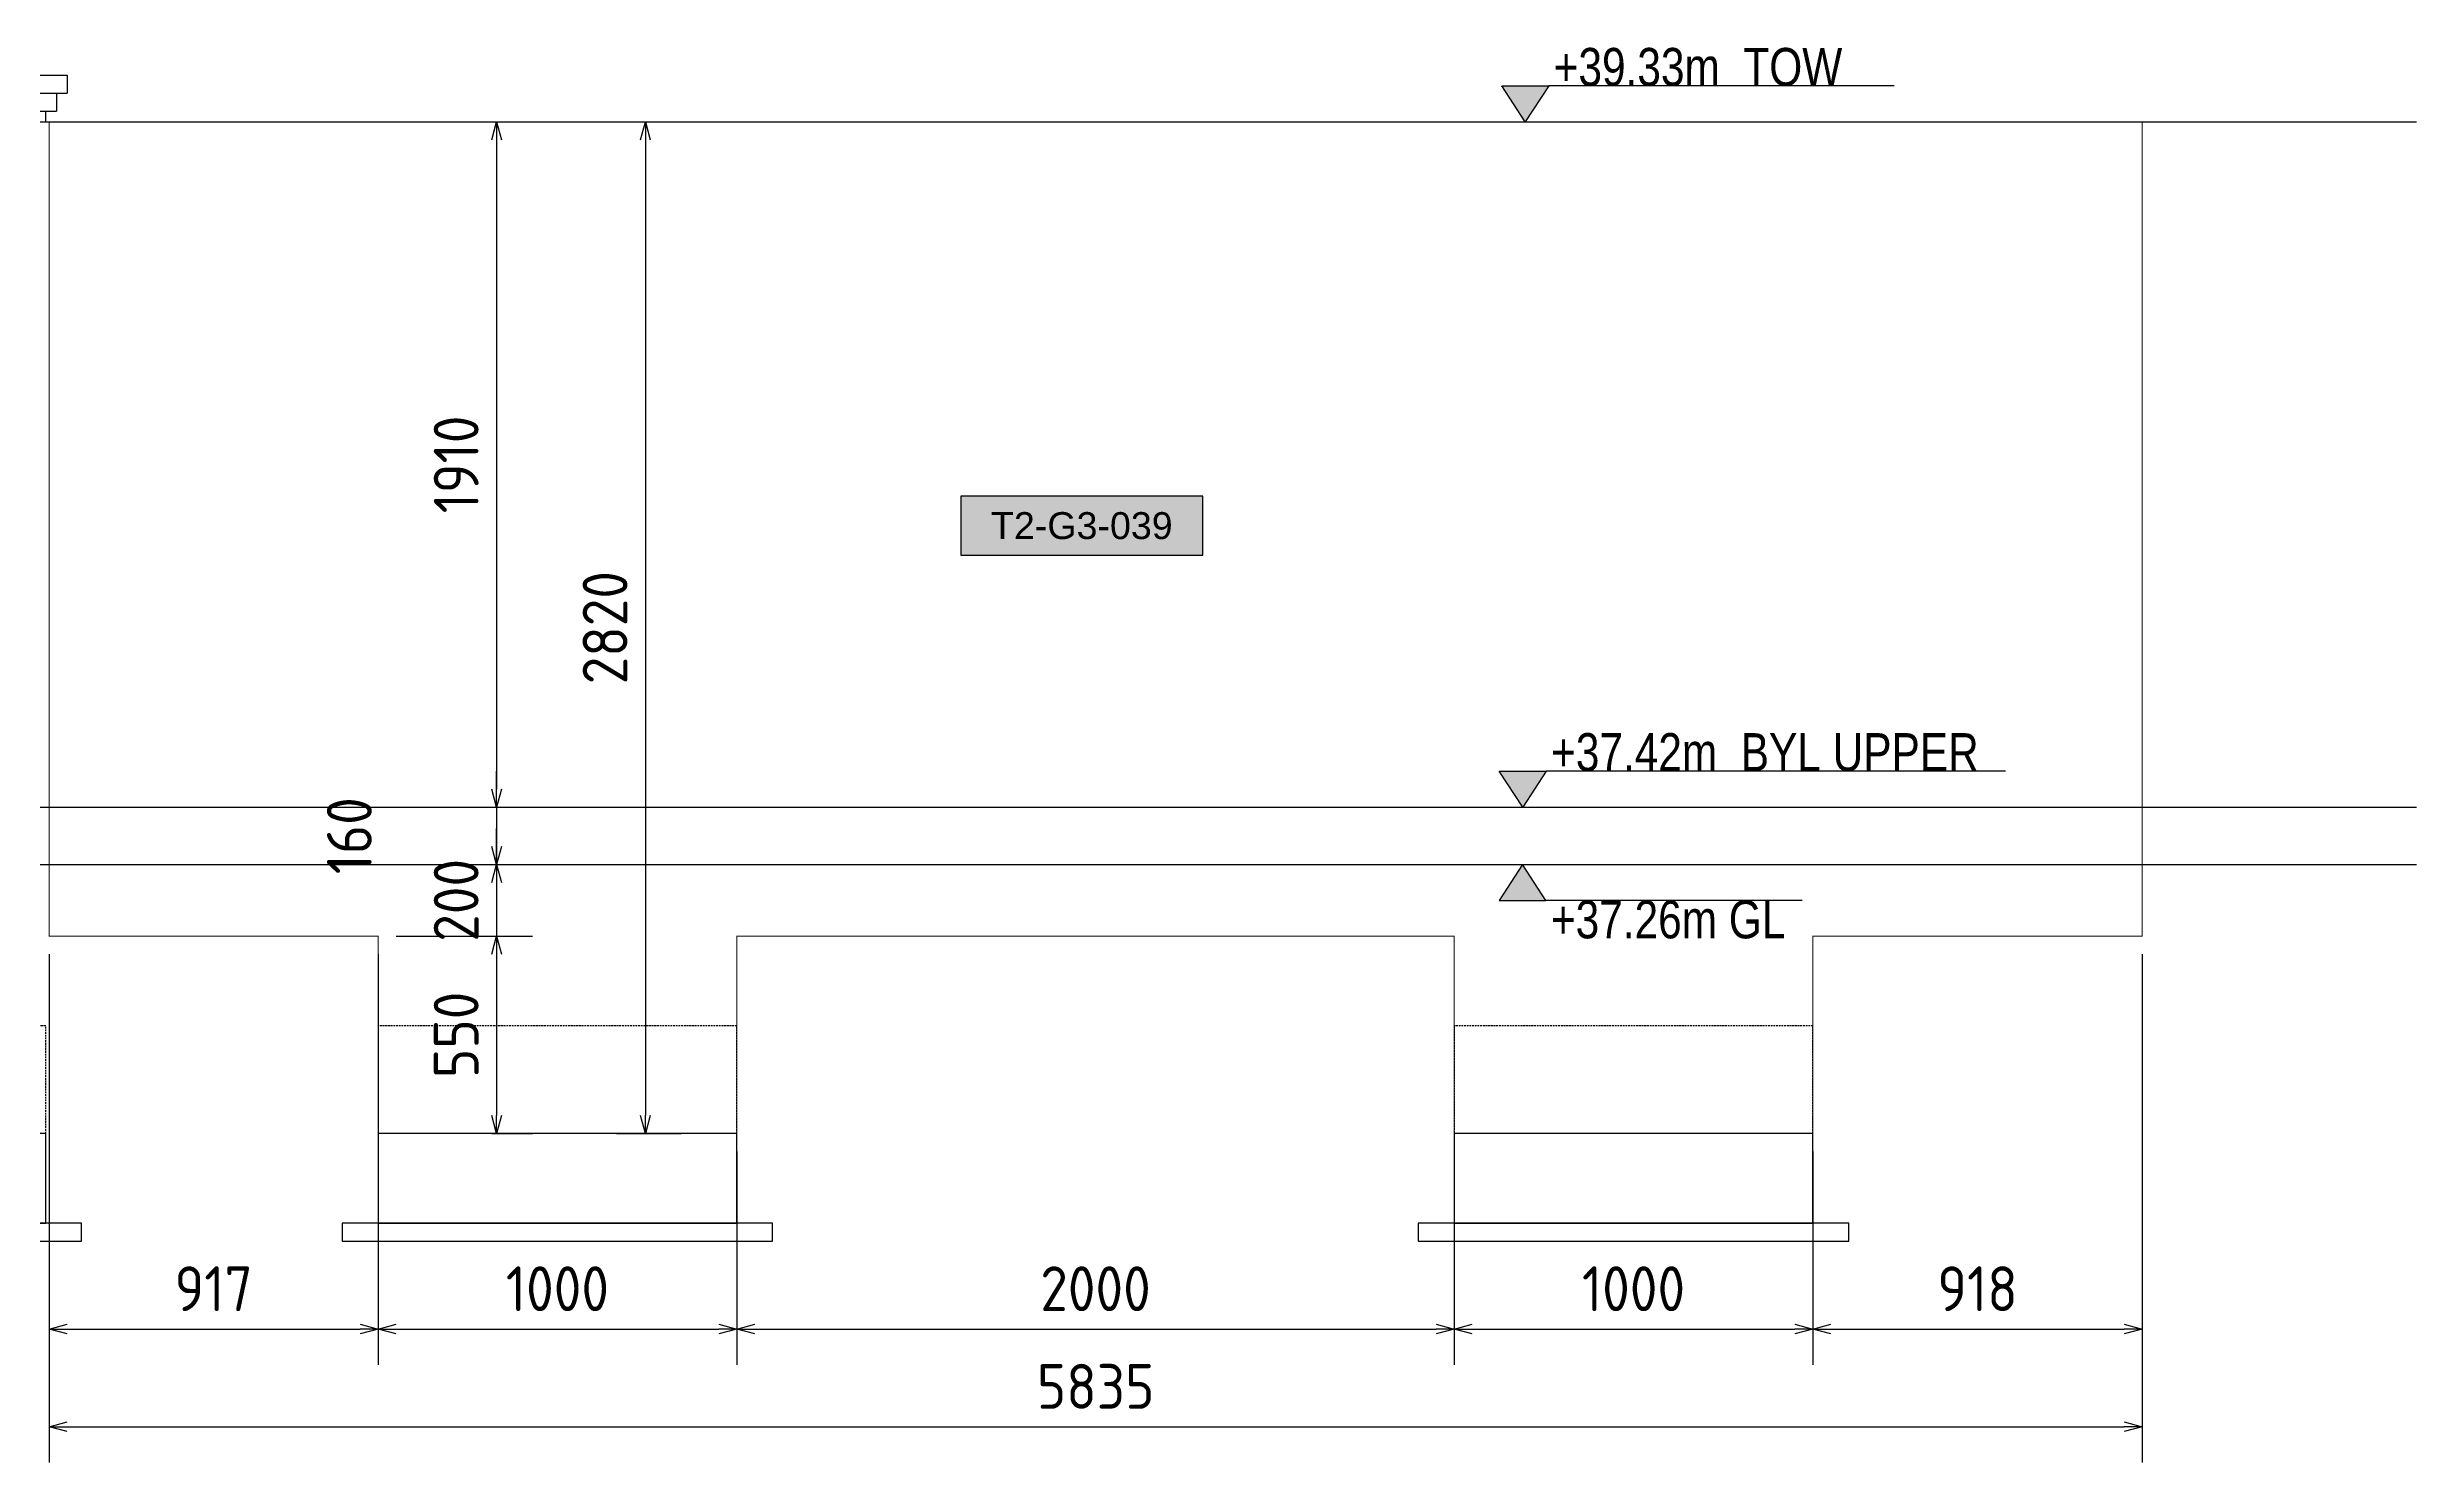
# Model space of a CAD drawing. Header units: centimetres. Extents: x -6122352 to 7132207, y -1694241 to 1947892.
# Drawn here: x 3289842 to 3296447, y 147923 to 151868 of the extents above; entities that cross this region are included whole.
import ezdxf
from ezdxf.enums import TextEntityAlignment as Align

# ---------------------------------------------------------------- set-up
doc = ezdxf.new("R2010")
doc.units = ezdxf.units.CM
doc.header["$MEASUREMENT"] = 0
doc.header["$PDMODE"] = 66
doc.header["$PDSIZE"] = 100
for name, pattern in [('23585-XR-AR-END-SETTING OUT PLAN$0$HIDDEN', [0.375, 0.25, -0.125]), ('DASHED2', [0.375, 0.25, -0.125]), ('DXK_LINE_DOT2', [3.9198, 1.9599, -1.9599])]:
    doc.linetypes.add(name, pattern=pattern)
for name, color, linetype in [('@MI-TYPE-01', 30, 'Continuous'), ('@MI-TYPE-02', 6, 'Continuous'), ('JML-Dimension', 1, 'Continuous'), ('PANEL-TAGS', 7, 'Continuous'), ('SECTION', 130, 'Continuous')]:
    doc.layers.add(name, color=color, linetype=linetype)
doc.styles.add('PANELTAG_STYLE', font='arial.ttf')
doc.styles.add('Schueco-BEMSTIL', font='isocpeur.ttf', dxfattribs={"width": 0.9})
doc.styles.add('txt-Pisa-std', font='arial.ttf', dxfattribs={"width": 0.8})
doc.dimstyles.new('MI- JWC-TXT-2.5 MM', dxfattribs={"dimscale": 1.5, "dimtxt": 2.5, "dimasz": 1, "dimexe": 2, "dimexo": 1, "dimgap": 1, "dimtad": 1, "dimdec": 0, "dimdsep": 46, "dimtxsty": 'Schueco-BEMSTIL', "dimblk": 'OPEN30', "dimcen": 0, "dimdle": 2, "dimclrd": 140, "dimclre": 8, "dimclrt": 40, "dimadec": 0, "dimazin": 2, "dimtfac": 1, "dimtdec": 0, "dimtix": 1, "dimtmove": 2, "dimatfit": 3, "dimldrblk": 'OPEN', "dimfxl": 2, "dimlwd": -1, "dimlwe": -1, "dimarcsym": 0})

# ---------------------------------------------------------------- blocks, each defined once
blk = doc.blocks.new('T1-FOOTING ELEVATION')
at = {"color": 9}
blk.add_lwpolyline([(-600, -250), (600, -250), (600, -300), (-600, -300)], close=True, dxfattribs=at)
at = {"layer": '@MI-TYPE-01', "color": 114, "linetype": '23585-XR-AR-END-SETTING OUT PLAN$0$HIDDEN', "ltscale": 20, "true_color": 0x139b48}
blk.add_lwpolyline([(-500, 0), (-500, 300), (500, 300), (500, 0)], dxfattribs=at)
at = {"layer": '@MI-TYPE-01', "color": 114, "true_color": 0x139b48}
blk.add_lwpolyline([(-500, 0), (500, 0), (500, -250), (-500, -250)], close=True, dxfattribs=at)
blk = doc.blocks.new('COPING')
at = {"color": 144, "linetype": 'Continuous', "true_color": 0x1571b2}
for p, q in [((-40577.1, 19537.3), (-40057.1, 19537.3)), ((-40577.1, 19537.3), (-40577.1, 19487.3)), ((-40577.1, 19487.3), (-40057.1, 19487.3)), ((-40547.1, 19487.3), (-40547.1, 19437.3)), ((-40087.1, 19487.3), (-40087.1, 19437.3)), ((-40057.1, 19537.3), (-40057.1, 19487.3)), ((-40547.1, 19437.3), (-40087.1, 19437.3)), ((-40517.1, 19437.3), (-40517.1, 19407.3)), ((-40117.1, 19437.3), (-40117.1, 19407.3)), ((-40517.1, 19407.3), (-40117.1, 19407.3))]:
    blk.add_line(p, q, dxfattribs=at)
at = {"color": 144, "linetype": 'DXK_LINE_DOT2', "true_color": 0x1571b2}
for p, q in [((-40432.1, 19437.3), (-40432.1, 19537.3)), ((-40403.1, 19437.9), (-40402.1, 19487)), ((-40402.1, 19487.3), (-40402.1, 19537.3)), ((-40232.1, 19487.3), (-40232.1, 19537.3)), ((-40232.1, 19437.6), (-40231.1, 19486.8)), ((-40203.1, 19487.3), (-40202.1, 19537.3)), ((-40203.1, 19438.4), (-40203.1, 19486.5)), ((-40432.1, 19407.3), (-40432.1, 19437.3)), ((-40402.1, 19407.3), (-40402.1, 19437.3)), ((-40232.1, 19407.3), (-40232.1, 19437.3)), ((-40202.1, 19407.3), (-40203.1, 19437.3))]:
    blk.add_line(p, q, dxfattribs=at)
blk = doc.blocks.new('_Open30')
at = {"color": 0, "linetype": 'ByBlock', "lineweight": -2}
for p, q in [((-1, 0.27), (0, 0)), ((0, 0), (-1, -0.27)), ((0, 0), (-1, 0))]:
    blk.add_line(p, q, dxfattribs=at)
blk = doc.blocks.new('*D5230')
at = {"layer": '@MI-TYPE-01', "color": 8, "transparency": 16777216}
for p, q in [((3289847.2, 149339.9), (3289847.2, 148194.7)), ((3290764.2, 149339.9), (3290764.2, 148194.7))]:
    blk.add_line(p, q, dxfattribs=at)
at = {"layer": '@MI-TYPE-01', "color": 140, "transparency": 16777216}
blk.add_line((3289897.2, 148294.7), (3290714.2, 148294.7), dxfattribs=at)
at = {"layer": 'Defpoints', "color": 0, "transparency": 16777216}
for p in [(3289847.2, 149389.9), (3290764.2, 149389.9), (3290764.2, 148294.7)]:
    blk.add_point(p, dxfattribs=at)
at = {"layer": '@MI-TYPE-01', "color": 140, "transparency": 16777216, "xscale": 50, "yscale": 50, "zscale": 50, "rotation": 180}
blk.add_blockref('_Open30', (3289847.2, 148294.7), dxfattribs=at)
at = {"layer": '@MI-TYPE-01', "color": 140, "transparency": 16777216, "xscale": 50, "yscale": 50, "zscale": 50}
blk.add_blockref('_Open30', (3290764.2, 148294.7), dxfattribs=at)
at = {"layer": '@MI-TYPE-01', "color": 40, "transparency": 16777216, "insert": (3290305.7, 148407.2), "char_height": 125, "attachment_point": 5, "style": 'Schueco-BEMSTIL'}
blk.add_mtext('917', dxfattribs=at)
blk = doc.blocks.new('_Open')
at = {"color": 0, "linetype": 'ByBlock', "lineweight": -2}
for p, q in [((-1, 0.2), (0, 0)), ((-1, -0.2), (0, 0)), ((0, 0), (-1, 0))]:
    blk.add_line(p, q, dxfattribs=at)
blk = doc.blocks.new('*D5231')
at = {"layer": '@MI-TYPE-01', "color": 8, "transparency": 16777216}
for p, q in [((3290764.2, 149339.9), (3290764.2, 148194.7)), ((3291764.2, 148789.9), (3291764.2, 148194.7))]:
    blk.add_line(p, q, dxfattribs=at)
at = {"layer": '@MI-TYPE-01', "color": 140, "transparency": 16777216}
blk.add_line((3290814.2, 148294.7), (3291714.2, 148294.7), dxfattribs=at)
at = {"layer": 'Defpoints', "color": 0, "transparency": 16777216}
for p in [(3290764.2, 149389.9), (3291764.2, 148839.9), (3291764.2, 148294.7)]:
    blk.add_point(p, dxfattribs=at)
at = {"layer": '@MI-TYPE-01', "color": 140, "transparency": 16777216, "xscale": 50, "yscale": 50, "zscale": 50, "rotation": 180}
blk.add_blockref('_Open30', (3290764.2, 148294.7), dxfattribs=at)
at = {"layer": '@MI-TYPE-01', "color": 140, "transparency": 16777216, "xscale": 50, "yscale": 50, "zscale": 50}
blk.add_blockref('_Open30', (3291764.2, 148294.7), dxfattribs=at)
at = {"layer": '@MI-TYPE-01', "color": 40, "transparency": 16777216, "insert": (3291264.2, 148407.2), "char_height": 125, "attachment_point": 5, "style": 'Schueco-BEMSTIL'}
blk.add_mtext('1000', dxfattribs=at)
blk = doc.blocks.new('*D5232')
at = {"layer": '@MI-TYPE-01', "color": 8, "transparency": 16777216}
for p, q in [((3291764.2, 148789.9), (3291764.2, 148194.7)), ((3293764.2, 148789.9), (3293764.2, 148194.7))]:
    blk.add_line(p, q, dxfattribs=at)
at = {"layer": '@MI-TYPE-01', "color": 140, "transparency": 16777216}
blk.add_line((3291814.2, 148294.7), (3293714.2, 148294.7), dxfattribs=at)
at = {"layer": 'Defpoints', "color": 0, "transparency": 16777216}
for p in [(3291764.2, 148839.9), (3293764.2, 148839.9), (3293764.2, 148294.7)]:
    blk.add_point(p, dxfattribs=at)
at = {"layer": '@MI-TYPE-01', "color": 140, "transparency": 16777216, "xscale": 50, "yscale": 50, "zscale": 50, "rotation": 180}
blk.add_blockref('_Open30', (3291764.2, 148294.7), dxfattribs=at)
at = {"layer": '@MI-TYPE-01', "color": 140, "transparency": 16777216, "xscale": 50, "yscale": 50, "zscale": 50}
blk.add_blockref('_Open30', (3293764.2, 148294.7), dxfattribs=at)
at = {"layer": '@MI-TYPE-01', "color": 40, "transparency": 16777216, "insert": (3292764.2, 148407.2), "char_height": 125, "attachment_point": 5, "style": 'Schueco-BEMSTIL'}
blk.add_mtext('2000', dxfattribs=at)
blk = doc.blocks.new('*D5233')
at = {"layer": '@MI-TYPE-01', "color": 8, "transparency": 16777216}
for p, q in [((3293764.2, 148789.9), (3293764.2, 148194.7)), ((3294764.2, 148789.9), (3294764.2, 148194.7))]:
    blk.add_line(p, q, dxfattribs=at)
at = {"layer": '@MI-TYPE-01', "color": 140, "transparency": 16777216}
blk.add_line((3293814.2, 148294.7), (3294714.2, 148294.7), dxfattribs=at)
at = {"layer": 'Defpoints', "color": 0, "transparency": 16777216}
for p in [(3293764.2, 148839.9), (3294764.2, 148839.9), (3294764.2, 148294.7)]:
    blk.add_point(p, dxfattribs=at)
at = {"layer": '@MI-TYPE-01', "color": 140, "transparency": 16777216, "xscale": 50, "yscale": 50, "zscale": 50, "rotation": 180}
blk.add_blockref('_Open30', (3293764.2, 148294.7), dxfattribs=at)
at = {"layer": '@MI-TYPE-01', "color": 140, "transparency": 16777216, "xscale": 50, "yscale": 50, "zscale": 50}
blk.add_blockref('_Open30', (3294764.2, 148294.7), dxfattribs=at)
at = {"layer": '@MI-TYPE-01', "color": 40, "transparency": 16777216, "insert": (3294264.2, 148407.2), "char_height": 125, "attachment_point": 5, "style": 'Schueco-BEMSTIL'}
blk.add_mtext('1000', dxfattribs=at)
blk = doc.blocks.new('*D5234')
at = {"layer": '@MI-TYPE-01', "color": 8, "transparency": 16777216}
for p, q in [((3295682.2, 149339.9), (3295682.2, 148194.7)), ((3294764.2, 148789.9), (3294764.2, 148194.7))]:
    blk.add_line(p, q, dxfattribs=at)
at = {"layer": '@MI-TYPE-01', "color": 140, "transparency": 16777216}
blk.add_line((3294814.2, 148294.7), (3295632.2, 148294.7), dxfattribs=at)
at = {"layer": 'Defpoints', "color": 0, "transparency": 16777216}
for p in [(3295682.2, 149389.9), (3294764.2, 148839.9), (3295682.2, 148294.7)]:
    blk.add_point(p, dxfattribs=at)
at = {"layer": '@MI-TYPE-01', "color": 140, "transparency": 16777216, "xscale": 50, "yscale": 50, "zscale": 50, "rotation": 180}
blk.add_blockref('_Open30', (3294764.2, 148294.7), dxfattribs=at)
at = {"layer": '@MI-TYPE-01', "color": 140, "transparency": 16777216, "xscale": 50, "yscale": 50, "zscale": 50}
blk.add_blockref('_Open30', (3295682.2, 148294.7), dxfattribs=at)
at = {"layer": '@MI-TYPE-01', "color": 40, "transparency": 16777216, "insert": (3295223.2, 148407.2), "char_height": 125, "attachment_point": 5, "style": 'Schueco-BEMSTIL'}
blk.add_mtext('918', dxfattribs=at)
blk = doc.blocks.new('*D5235')
at = {"layer": '@MI-TYPE-01', "color": 8, "transparency": 16777216}
for p, q in [((3289847.2, 149339.9), (3289847.2, 147922.5)), ((3295682.2, 149339.9), (3295682.2, 147922.5))]:
    blk.add_line(p, q, dxfattribs=at)
at = {"layer": '@MI-TYPE-01', "color": 140, "transparency": 16777216}
blk.add_line((3289897.2, 148022.5), (3295632.2, 148022.5), dxfattribs=at)
at = {"layer": 'Defpoints', "color": 0, "transparency": 16777216}
for p in [(3289847.2, 149389.9), (3295682.2, 149389.9), (3295682.2, 148022.5)]:
    blk.add_point(p, dxfattribs=at)
at = {"layer": '@MI-TYPE-01', "color": 140, "transparency": 16777216, "xscale": 50, "yscale": 50, "zscale": 50, "rotation": 180}
blk.add_blockref('_Open30', (3289847.2, 148022.5), dxfattribs=at)
at = {"layer": '@MI-TYPE-01', "color": 140, "transparency": 16777216, "xscale": 50, "yscale": 50, "zscale": 50}
blk.add_blockref('_Open30', (3295682.2, 148022.5), dxfattribs=at)
at = {"layer": '@MI-TYPE-01', "color": 40, "transparency": 16777216, "insert": (3292764.7, 148135), "char_height": 125, "attachment_point": 5, "style": 'Schueco-BEMSTIL'}
blk.add_mtext('5835', dxfattribs=at)
blk = doc.blocks.new('*U2058')
at = {"layer": 'JML-Dimension'}
h = blk.add_hatch(color=10, dxfattribs=at)
h.dxf.hatch_style = 1
h.paths.add_polyline_path([(0, 0), (-1.54, 2.37), (1.54, 2.37)])
blk.add_line((24.31, 2.37), (1.54, 2.37), dxfattribs=at)
blk.add_lwpolyline([(0, 0), (-1.54, 2.37), (1.54, 2.37), (0, 0)], dxfattribs=at)
at = {"color": 5, "style": 'txt-Pisa-std', "width": 0.8}
blk.add_attdef('+0.0', text='', height=2.5, dxfattribs=at).set_placement((1.87, 2.37), align=Align.BOTTOM_LEFT)
blk = doc.blocks.new('*U2056')
at = {"layer": 'JML-Dimension'}
h = blk.add_hatch(color=10, dxfattribs=at)
h.dxf.hatch_style = 1
h.paths.add_polyline_path([(0, 0), (-1.54, 2.37), (1.54, 2.37)])
blk.add_line((31.81, 2.37), (1.54, 2.37), dxfattribs=at)
blk.add_lwpolyline([(0, 0), (-1.54, 2.37), (1.54, 2.37), (0, 0)], dxfattribs=at)
at = {"color": 5, "style": 'txt-Pisa-std', "width": 0.8}
blk.add_attdef('+0.0', text='', height=2.5, dxfattribs=at).set_placement((1.87, 2.37), align=Align.BOTTOM_LEFT)
blk = doc.blocks.new('*U2214')
at = {"layer": 'JML-Dimension'}
h = blk.add_hatch(color=10, dxfattribs=at)
h.dxf.hatch_style = 1
h.paths.add_polyline_path([(0, 0), (-1.54, 2.37), (1.54, 2.37)])
blk.add_line((18.43, 2.37), (1.54, 2.37), dxfattribs=at)
blk.add_lwpolyline([(0, 0), (-1.54, 2.37), (1.54, 2.37), (0, 0)], dxfattribs=at)
at = {"color": 5, "style": 'txt-Pisa-std', "width": 0.8}
blk.add_attdef('+0.0', text='', height=2.5, dxfattribs=at).set_placement((1.87, 2.37), align=Align.BOTTOM_LEFT)
blk = doc.blocks.new('*D5236')
at = {"layer": '@MI-TYPE-01', "color": 8, "transparency": 16777216}
for p, q in [((3291428.9, 151659.9), (3291609.4, 151659.9)), ((3291428.9, 148839.9), (3291609.4, 148839.9))]:
    blk.add_line(p, q, dxfattribs=at)
at = {"layer": '@MI-TYPE-01', "color": 140, "transparency": 16777216}
blk.add_line((3291509.4, 151609.9), (3291509.4, 148889.9), dxfattribs=at)
at = {"layer": 'Defpoints', "color": 0, "transparency": 16777216}
for p in [(3291378.9, 151659.9), (3291378.9, 148839.9), (3291509.4, 148839.9)]:
    blk.add_point(p, dxfattribs=at)
at = {"layer": '@MI-TYPE-01', "color": 140, "transparency": 16777216, "xscale": 50, "yscale": 50, "zscale": 50}
for p, rotation in [((3291509.4, 151659.9), 90), ((3291509.4, 148839.9), 270)]:
    blk.add_blockref('_Open30', p, dxfattribs=dict(at, rotation=rotation))
at = {"layer": '@MI-TYPE-01', "color": 40, "transparency": 16777216, "insert": (3291396.9, 150249.9), "char_height": 125, "attachment_point": 5, "rotation": 90, "style": 'Schueco-BEMSTIL'}
blk.add_mtext('2820', dxfattribs=at)
blk = doc.blocks.new('*D5237')
at = {"layer": '@MI-TYPE-01', "color": 8, "transparency": 16777216}
for p, q in [((3291083.8, 151659.9), (3291194.3, 151659.9)), ((3291083.8, 149749.9), (3291194.3, 149749.9))]:
    blk.add_line(p, q, dxfattribs=at)
at = {"layer": '@MI-TYPE-01', "color": 140, "transparency": 16777216}
blk.add_line((3291094.3, 151609.9), (3291094.3, 149799.9), dxfattribs=at)
at = {"layer": 'Defpoints', "color": 0, "transparency": 16777216}
for p in [(3291033.8, 151659.9), (3291033.8, 149749.9), (3291094.3, 149749.9)]:
    blk.add_point(p, dxfattribs=at)
at = {"layer": '@MI-TYPE-01', "color": 140, "transparency": 16777216, "xscale": 50, "yscale": 50, "zscale": 50}
for p, rotation in [((3291094.3, 151659.9), 90), ((3291094.3, 149749.9), 270)]:
    blk.add_blockref('_Open30', p, dxfattribs=dict(at, rotation=rotation))
at = {"layer": '@MI-TYPE-01', "color": 40, "transparency": 16777216, "insert": (3290981.8, 150704.9), "char_height": 125, "attachment_point": 5, "rotation": 90, "style": 'Schueco-BEMSTIL'}
blk.add_mtext('1910', dxfattribs=at)
blk = doc.blocks.new('*D5238')
at = {"layer": '@MI-TYPE-01', "color": 140, "transparency": 16777216}
for p, q in [((3291094.3, 149799.9), (3291094.3, 149849.9)), ((3291094.3, 149749.9), (3291094.3, 149589.9)), ((3291094.3, 149539.9), (3291094.3, 149489.9))]:
    blk.add_line(p, q, dxfattribs=at)
at = {"layer": '@MI-TYPE-01', "color": 8, "transparency": 16777216}
for p, q in [((3291083.8, 149749.9), (3291194.3, 149749.9)), ((3290969.3, 149589.9), (3291194.3, 149589.9))]:
    blk.add_line(p, q, dxfattribs=at)
at = {"layer": 'Defpoints', "color": 0, "transparency": 16777216}
for p in [(3291033.8, 149749.9), (3290919.3, 149589.9), (3291094.3, 149589.9)]:
    blk.add_point(p, dxfattribs=at)
at = {"layer": '@MI-TYPE-01', "color": 140, "transparency": 16777216, "xscale": 50, "yscale": 50, "zscale": 50}
for p, rotation in [((3291094.3, 149749.9), 270), ((3291094.3, 149589.9), 90)]:
    blk.add_blockref('_Open30', p, dxfattribs=dict(at, rotation=rotation))
at = {"layer": '@MI-TYPE-01', "color": 40, "transparency": 16777216, "insert": (3290683.9, 149669.9), "char_height": 125, "attachment_point": 5, "rotation": 90, "style": 'Schueco-BEMSTIL'}
blk.add_mtext('160', dxfattribs=at)
blk = doc.blocks.new('*D5239')
at = {"layer": '@MI-TYPE-01', "color": 8, "transparency": 16777216}
for p, q in [((3290814.2, 149389.9), (3291194.3, 149389.9)), ((3291081, 148839.9), (3291194.3, 148839.9))]:
    blk.add_line(p, q, dxfattribs=at)
at = {"layer": '@MI-TYPE-01', "color": 140, "transparency": 16777216}
blk.add_line((3291094.3, 149339.9), (3291094.3, 148889.9), dxfattribs=at)
at = {"layer": 'Defpoints', "color": 0, "transparency": 16777216}
for p in [(3290764.2, 149389.9), (3291031, 148839.9), (3291094.3, 148839.9)]:
    blk.add_point(p, dxfattribs=at)
at = {"layer": '@MI-TYPE-01', "color": 140, "transparency": 16777216, "xscale": 50, "yscale": 50, "zscale": 50}
for p, rotation in [((3291094.3, 149389.9), 90), ((3291094.3, 148839.9), 270)]:
    blk.add_blockref('_Open30', p, dxfattribs=dict(at, rotation=rotation))
at = {"layer": '@MI-TYPE-01', "color": 40, "transparency": 16777216, "insert": (3290981.8, 149114.9), "char_height": 125, "attachment_point": 5, "rotation": 90, "style": 'Schueco-BEMSTIL'}
blk.add_mtext('550', dxfattribs=at)
blk = doc.blocks.new('PANELTAG')
at = {"layer": 'PANEL-TAGS', "color": 1}
blk.add_lwpolyline([(-13.5, -3.3), (13.5, -3.3), (13.5, 3.3), (-13.5, 3.3)], close=True, dxfattribs=at)
at = {"layer": 'PANEL-TAGS', "color": 40, "true_color": 0xffd700}
blk.add_solid([(-13.5, -3.3), (13.5, -3.3), (-13.5, 3.3), (13.5, 3.3)], dxfattribs=at)
at = {"layer": 'PANEL-TAGS', "color": 5, "style": 'PANELTAG_STYLE', "width": 0.85}
blk.add_attdef('TAGNO', text='', height=3, dxfattribs=at).set_placement((0, 0), align=Align.MIDDLE)
blk = doc.blocks.new('*D5240')
at = {"layer": '@MI-TYPE-01', "color": 140, "transparency": 16777216}
for p, q in [((3291094.3, 149639.9), (3291094.3, 149689.9)), ((3291094.3, 149589.9), (3291094.3, 149389.9)), ((3291094.3, 149339.9), (3291094.3, 149289.9))]:
    blk.add_line(p, q, dxfattribs=at)
at = {"layer": '@MI-TYPE-01', "color": 8, "transparency": 16777216}
for p, q in [((3290969.3, 149589.9), (3291194.3, 149589.9)), ((3290814.2, 149389.9), (3291194.3, 149389.9))]:
    blk.add_line(p, q, dxfattribs=at)
at = {"layer": 'Defpoints', "color": 0, "transparency": 16777216}
for p in [(3290919.3, 149589.9), (3290764.2, 149389.9), (3291094.3, 149389.9)]:
    blk.add_point(p, dxfattribs=at)
at = {"layer": '@MI-TYPE-01', "color": 140, "transparency": 16777216, "xscale": 50, "yscale": 50, "zscale": 50}
for p, rotation in [((3291094.3, 149589.9), 270), ((3291094.3, 149389.9), 90)]:
    blk.add_blockref('_Open30', p, dxfattribs=dict(at, rotation=rotation))
at = {"layer": '@MI-TYPE-01', "color": 40, "transparency": 16777216, "insert": (3290981.8, 149489.9), "char_height": 125, "attachment_point": 5, "rotation": 90, "style": 'Schueco-BEMSTIL'}
blk.add_mtext('200', dxfattribs=at)

msp = doc.modelspace()

# ---------------------------------------------------------------- linework, layer by layer
at = {"layer": '@MI-TYPE-01', "color": 6, "const_width": 2.5}
msp.add_lwpolyline([(3289847.16497, 151659.91679), (3295682.16497, 151659.91679), (3295682.16497, 149389.91679), (3294764.16497, 149389.91679), (3294764.16497, 148839.91679), (3293764.16497, 148839.91679), (3293764.16497, 149389.91679), (3291764.16497, 149389.91679), (3291764.16497, 148839.91679), (3290764.16497, 148839.91679), (3290764.16497, 149389.91679), (3289847.16497, 149389.91679), (3289847.16497, 151659.91679)], dxfattribs=at)
at = {"layer": '@MI-TYPE-02', "color": 160, "linetype": 'DASHED2', "ltscale": 5}
for points in [[(3289150.27961, 151659.91679), (3296447.31246, 151659.91679)], [(3289150.27961, 149749.91679), (3296447.31246, 149749.91679)], [(3289150.27961, 149589.91679), (3296447.31246, 149589.91679)]]:
    msp.add_lwpolyline(points, dxfattribs=at)

# ---------------------------------------------------------------- block references
msp.add_blockref('COPING', (3329954.26938, 132252.59859))
at = {"layer": '@MI-TYPE-01', "color": 30, "xscale": -1}
for p in [(3289337.57948, 148839.91679), (3291264.16497, 148839.91679), (3294264.16497, 148839.91679)]:
    msp.add_blockref('T1-FOOTING ELEVATION', p, dxfattribs=at)
at = {"layer": 'PANEL-TAGS'}
ref = msp.add_blockref('PANELTAG', (3292726.05194, 150534.45249), dxfattribs=dict(at, xscale=25, yscale=25, zscale=25))
ref.add_attrib('TAGNO', 'T2-G3-039', dxfattribs={"color": 5, "height": 75, "style": 'PANELTAG_STYLE'}).set_placement((3292726.05194, 150534.45249), align=Align.MIDDLE_CENTER)
at = {"layer": 'SECTION', "color": 6}
ref = msp.add_blockref('*U2058', (3293962.43568, 151659.91679), dxfattribs=dict(at, xscale=42.30147098076819, yscale=42.30147098076819, zscale=42.30147098076819))
ref.add_attrib('+0.0', '+39.33m  TOW', (3294041.56433, 151760.17386), dxfattribs={"layer": 'JML-Dimension', "color": 5, "height": 105.7536775, "style": 'txt-Pisa-std', "width": 0.8})
ref = msp.add_blockref('*U2056', (3293955.14219, 149749.91684), dxfattribs=dict(at, xscale=42.30147098076819, yscale=42.30147098076819, zscale=42.30147098076819))
ref.add_attrib('+0.0', '+37.42m  BYL UPPER', (3294034.27084, 149850.1739), dxfattribs={"layer": 'JML-Dimension', "color": 5, "height": 105.7536775, "style": 'txt-Pisa-std', "width": 0.8})
ref = msp.add_blockref('*U2214', (3293954.60219, 149589.91679), dxfattribs=dict(at, xscale=-42.30147098076819, yscale=42.30147098076819, zscale=42.30147098076819, rotation=180))
ref.add_attrib('+0.0', '+37.26m GL', (3294033.73084, 149383.90605), dxfattribs={"layer": 'JML-Dimension', "color": 5, "height": 105.753677, "style": 'txt-Pisa-std', "width": 0.8})

# ---------------------------------------------------------------- dimensions: what is measured, and where the dimension line sits
at = {"layer": '@MI-TYPE-01'}
for base, p1, p2, picture, middle in [((3291094.32492, 149749.91679), (3291033.79199, 151659.91679), (3291033.79199, 149749.91679), '*D5237', (3290981.82492, 150704.91679)), ((3291509.42949, 148839.91679), (3291378.85996, 151659.91679), (3291378.85996, 148839.91679), '*D5236', (3291396.92949, 150249.91679)), ((3291094.32492, 149389.91679), (3290919.32492, 149589.91679), (3290764.16497, 149389.91679), '*D5240', (3290981.82492, 149489.91679)), ((3291094.32492, 148839.91679), (3290764.16497, 149389.91679), (3291030.97721, 148839.91679), '*D5239', (3290981.82492, 149114.91679))]:
    dim = msp.add_linear_dim(base=base, p1=p1, p2=p2, angle=90, dimstyle='MI- JWC-TXT-2.5 MM', dxfattribs=at)
    dim.commit()
    dim.dimension.update_dxf_attribs({"geometry": picture, "text_midpoint": middle})
dim = msp.add_linear_dim(base=(3291094.32492, 149589.91679), p1=(3291033.79199, 149749.91679), p2=(3290919.32492, 149589.91679), angle=90, dimstyle='MI- JWC-TXT-2.5 MM', dxfattribs=at)
dim.commit()
dim.dimension.update_dxf_attribs({"geometry": '*D5238', "text_midpoint": (3290683.92921, 149669.91679), "dimtype": 160})
for base, p1, p2, picture, middle in [((3290764.16497, 148294.73213), (3289847.16497, 149389.91679), (3290764.16497, 149389.91679), '*D5230', (3290305.66497, 148407.23213)), ((3295682.16497, 148022.50363), (3289847.16497, 149389.91679), (3295682.16497, 149389.91679), '*D5235', (3292764.66497, 148135.00363)), ((3291764.16497, 148294.73213), (3290764.16497, 149389.91679), (3291764.16497, 148839.91679), '*D5231', (3291264.16497, 148407.23213)), ((3295682.16497, 148294.73213), (3294764.16497, 148839.91679), (3295682.16497, 149389.91679), '*D5234', (3295223.16497, 148407.23213)), ((3293764.16497, 148294.73213), (3291764.16497, 148839.91679), (3293764.16497, 148839.91679), '*D5232', (3292764.16497, 148407.23213)), ((3294764.16497, 148294.73213), (3293764.16497, 148839.91679), (3294764.16497, 148839.91679), '*D5233', (3294264.16497, 148407.23213))]:
    dim = msp.add_linear_dim(base=base, p1=p1, p2=p2, dimstyle='MI- JWC-TXT-2.5 MM', dxfattribs=at)
    dim.commit()
    dim.dimension.update_dxf_attribs({"geometry": picture, "text_midpoint": middle})

doc.saveas('drawing.dxf')
